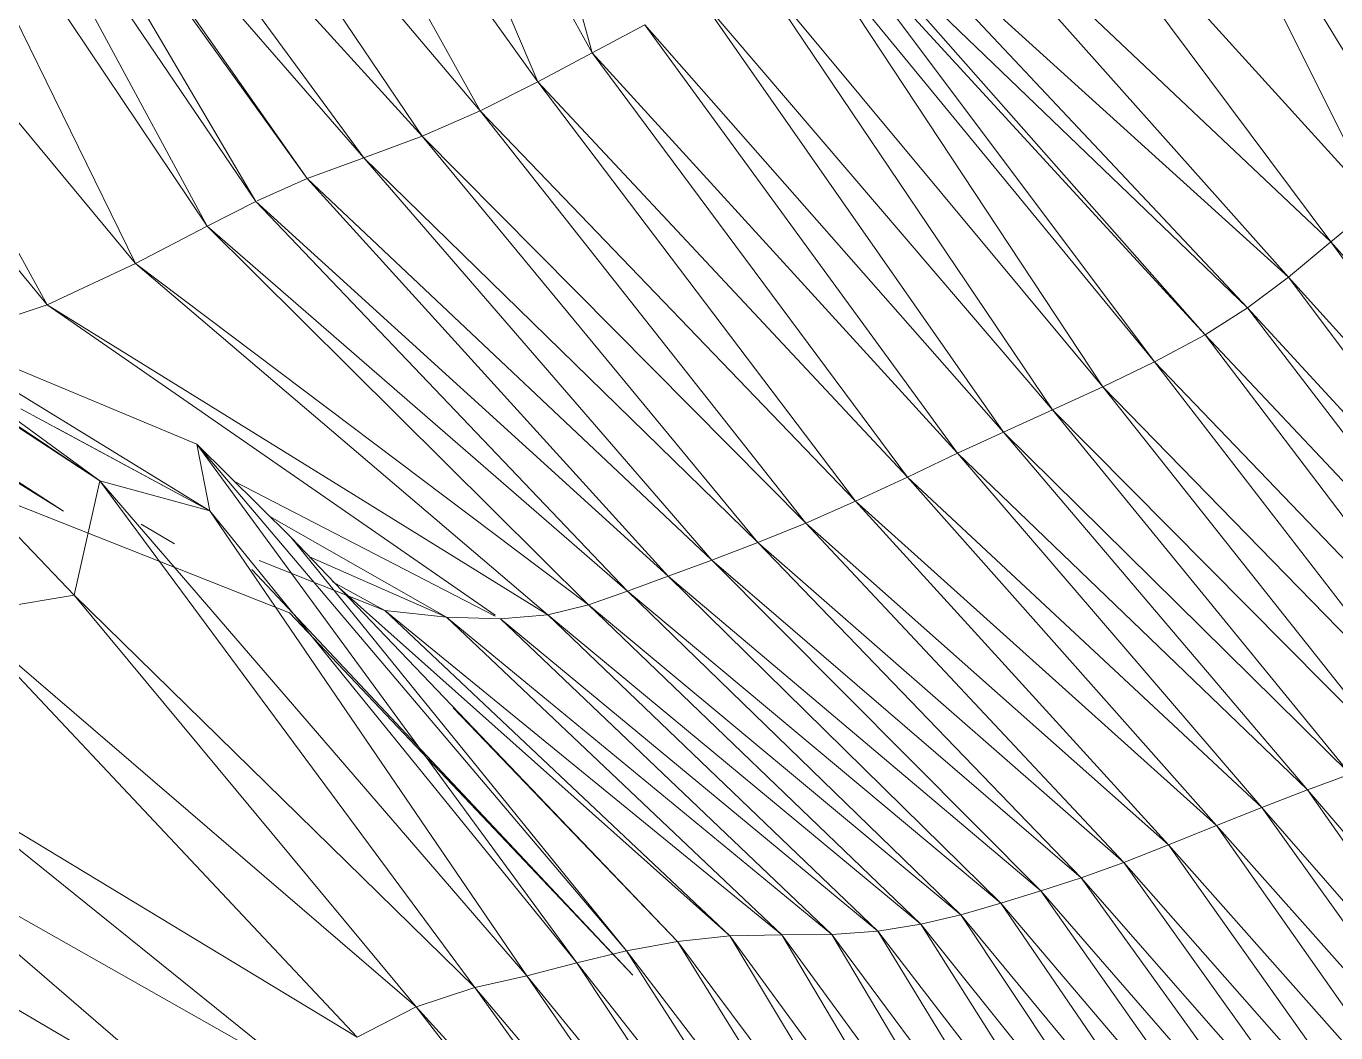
# Model space of a CAD drawing. Header units: millimetres. Extents: x -8546 to 211781, y -3000 to 31870.
# Drawn here: x -4753.1 to -4674.7, y 2581.1 to 2641.4 of the extents above; entities that cross this region are included whole.
import ezdxf

# ---------------------------------------------------------------- set-up
doc = ezdxf.new("R2010")
doc.units = ezdxf.units.MM
doc.layers.add('G-IMPT', color=8, linetype='Continuous', lineweight=9)
doc.layers.add('I-FURN', color=30, linetype='Continuous', lineweight=9)

# ---------------------------------------------------------------- blocks, each defined once
blk = doc.blocks.new('Artificial banana plant 1500mm - Family 4__C1-728657-Begane grond')
at = {"layer": 'G-IMPT'}
for p, q in [((-317.108, 21.3), (-306.428, -17.084)), ((-317.108, 21.3), (-306.428, -17.084)), ((-323.138, 12.837), (-306.428, -17.084)), ((-323.138, 12.837), (-306.428, -17.084)), ((-323.138, 12.837), (-309.688, -18.838)), ((-323.138, 12.837), (-309.688, -18.838)), ((-329.618, 9.104), (-309.688, -18.838)), ((-329.618, 9.104), (-309.688, -18.838)), ((-329.618, 9.104), (-313.148, -20.565)), ((-329.618, 9.104), (-313.148, -20.565)), ((-275.718, 6.469), (-257.078, -24.172)), ((-275.718, 6.469), (-257.078, -24.172)), ((-275.718, 6.469), (-259.488, -26.151)), ((-275.718, 6.469), (-259.488, -26.151)), ((-335.268, 5.637), (-313.148, -20.565)), ((-335.268, 5.637), (-313.148, -20.565)), ((-335.268, 5.637), (-316.618, -22.084)), ((-335.268, 5.637), (-316.618, -22.084)), ((-345.058, 5.42), (-323.488, -24.625)), ((-345.058, 5.42), (-323.488, -24.625)), ((-345.058, 5.42), (-326.568, -25.988)), ((-345.058, 5.42), (-326.568, -25.988)), ((-339.678, 3.276), (-316.618, -22.084)), ((-339.678, 3.276), (-316.618, -22.084)), ((-339.678, 3.276), (-320.108, -23.38)), ((-339.678, 3.276), (-320.108, -23.38)), ((-349.348, 2.151), (-329.488, -27.469)), ((-349.348, 2.151), (-329.488, -27.469)), ((-349.348, 2.151), (-333.778, -29.707)), ((-349.348, 2.151), (-333.778, -29.707)), ((-342.198, 2.056), (-320.108, -23.38)), ((-342.198, 2.056), (-320.108, -23.38)), ((-342.198, 2.056), (-323.488, -24.625)), ((-342.198, 2.056), (-323.488, -24.625)), ((-284.548, 1.489), (-259.665, -25.955)), ((-284.548, 1.489), (-259.665, -25.955)), ((-284.548, 1.489), (-262.208, -28.397)), ((-284.548, 1.489), (-262.208, -28.397)), ((-344.638, 0.65), (-326.568, -25.988)), ((-344.638, 0.65), (-326.568, -25.988)), ((-344.638, 0.65), (-329.488, -27.469)), ((-344.638, 0.65), (-329.488, -27.469)), ((-290.098, -2.062), (-262.208, -28.397)), ((-290.098, -2.062), (-262.208, -28.397)), ((-290.098, -2.062), (-264.748, -30.516)), ((-290.098, -2.062), (-264.748, -30.516)), ((-292.948, -4.992), (-264.748, -30.516)), ((-292.948, -4.992), (-264.748, -30.516)), ((-292.948, -4.992), (-267.208, -32.36)), ((-292.948, -4.992), (-267.208, -32.36)), ((-293.388, -7.182), (-267.208, -32.36)), ((-293.388, -7.182), (-267.208, -32.36)), ((-293.388, -7.182), (-269.738, -33.976)), ((-293.388, -7.182), (-269.738, -33.976)), ((-292.858, -8.789), (-269.738, -33.976)), ((-292.858, -8.789), (-269.738, -33.976)), ((-292.858, -8.789), (-272.778, -35.59)), ((-292.858, -8.789), (-272.778, -35.59)), ((-349.975, -10.179), (-333.778, -29.707)), ((-349.975, -10.179), (-333.778, -29.707)), ((-293.528, -10.329), (-272.778, -35.59)), ((-293.528, -10.329), (-272.778, -35.59)), ((-293.528, -10.329), (-275.868, -37.079)), ((-293.528, -10.329), (-275.868, -37.079)), ((-349.975, -12.325), (-339.068, -32.177)), ((-349.975, -12.325), (-339.068, -32.177)), ((-296.608, -12.162), (-275.868, -37.079)), ((-296.608, -12.162), (-275.868, -37.079)), ((-296.608, -12.162), (-278.888, -38.472)), ((-296.608, -12.162), (-278.888, -38.472)), ((-299.958, -13.815), (-278.888, -38.472)), ((-299.958, -13.815), (-278.888, -38.472)), ((-299.958, -13.815), (-281.808, -39.8)), ((-299.958, -13.815), (-281.808, -39.8)), ((-303.278, -15.418), (-306.428, -17.084)), ((-303.278, -15.418), (-306.428, -17.084)), ((-303.278, -15.418), (-281.808, -39.8)), ((-303.278, -15.418), (-281.808, -39.8)), ((-303.278, -15.418), (-284.568, -41.06)), ((-303.278, -15.418), (-284.568, -41.06)), ((-306.428, -17.084), (-309.688, -18.838)), ((-306.428, -17.084), (-309.688, -18.838)), ((-306.428, -17.084), (-284.568, -41.06)), ((-306.428, -17.084), (-284.568, -41.06)), ((-306.428, -17.084), (-287.568, -42.484)), ((-306.428, -17.084), (-287.568, -42.484)), ((-349.975, -18.935), (-339.068, -32.177)), ((-349.975, -18.935), (-339.068, -32.177)), ((-309.688, -18.838), (-313.148, -20.565)), ((-309.688, -18.838), (-313.148, -20.565)), ((-309.688, -18.838), (-287.568, -42.484)), ((-309.688, -18.838), (-287.568, -42.484)), ((-309.688, -18.838), (-290.668, -43.93)), ((-309.688, -18.838), (-290.668, -43.93)), ((-313.148, -20.565), (-316.618, -22.084)), ((-313.148, -20.565), (-316.618, -22.084)), ((-313.148, -20.565), (-290.668, -43.93)), ((-313.148, -20.565), (-290.668, -43.93)), ((-313.148, -20.565), (-293.648, -45.243)), ((-313.148, -20.565), (-293.648, -45.243)), ((-316.618, -22.084), (-320.108, -23.38)), ((-316.618, -22.084), (-320.108, -23.38)), ((-316.618, -22.084), (-293.648, -45.243)), ((-316.618, -22.084), (-293.648, -45.243)), ((-316.618, -22.084), (-296.528, -46.411)), ((-316.618, -22.084), (-296.528, -46.411)), ((-320.108, -23.38), (-323.488, -24.625)), ((-320.108, -23.38), (-323.488, -24.625)), ((-320.108, -23.38), (-296.528, -46.411)), ((-320.108, -23.38), (-296.528, -46.411)), ((-320.108, -23.38), (-299.278, -47.461)), ((-320.108, -23.38), (-299.278, -47.461)), ((-323.488, -24.625), (-326.494, -25.955)), ((-323.488, -24.625), (-326.494, -25.955)), ((-323.488, -24.625), (-299.278, -47.461)), ((-323.488, -24.625), (-299.278, -47.461)), ((-323.488, -24.625), (-301.878, -48.425)), ((-323.488, -24.625), (-301.878, -48.425)), ((-326.568, -25.988), (-329.488, -27.469)), ((-326.568, -25.988), (-329.488, -27.469)), ((-326.568, -25.988), (-301.878, -48.425)), ((-326.568, -25.988), (-301.878, -48.425)), ((-326.568, -25.988), (-304.328, -49.312)), ((-326.568, -25.988), (-304.328, -49.312)), ((-259.488, -26.151), (-262.208, -28.397)), ((-259.488, -26.151), (-262.208, -28.397)), ((-358.338, -27.736), (-335.908, -42.703)), ((-358.338, -27.736), (-335.908, -42.703)), ((-358.338, -27.736), (-337.438, -49.556)), ((-329.488, -27.469), (-333.778, -29.707)), ((-329.488, -27.469), (-333.778, -29.707)), ((-329.488, -27.469), (-304.328, -49.312)), ((-329.488, -27.469), (-304.328, -49.312)), ((-329.488, -27.469), (-306.658, -50.137)), ((-329.488, -27.469), (-306.658, -50.137)), ((-262.208, -28.397), (-264.748, -30.516)), ((-262.208, -28.397), (-264.748, -30.516)), ((-262.208, -28.397), (-241.768, -51.6)), ((-262.208, -28.397), (-241.768, -51.6)), ((-262.208, -28.397), (-244.498, -52.998)), ((-262.208, -28.397), (-244.498, -52.998)), ((-357.008, -29.119), (-337.438, -49.556)), ((-357.008, -29.119), (-337.438, -49.556)), ((-333.778, -29.707), (-339.068, -32.177)), ((-333.778, -29.707), (-339.068, -32.177)), ((-333.778, -29.707), (-306.658, -50.137)), ((-333.778, -29.707), (-306.658, -50.137)), ((-333.778, -29.707), (-309.098, -50.741)), ((-333.778, -29.707), (-309.098, -50.741)), ((-360.428, -30.078), (-338.078, -44.524)), ((-264.748, -30.516), (-267.208, -32.36)), ((-264.748, -30.516), (-267.208, -32.36)), ((-264.748, -30.516), (-244.498, -52.998)), ((-264.748, -30.516), (-244.498, -52.998)), ((-264.748, -30.516), (-247.028, -54.298)), ((-264.748, -30.516), (-247.028, -54.298)), ((-360.188, -30.841), (-338.078, -44.524)), ((-360.188, -30.841), (-338.078, -44.524)), ((-349.975, -31.838), (-329.328, -44.518)), ((-349.975, -31.838), (-329.328, -44.518)), ((-349.975, -32.444), (-335.908, -42.703)), ((-349.975, -32.444), (-335.908, -42.703)), ((-339.068, -32.177), (-344.698, -34.05)), ((-339.068, -32.177), (-344.698, -34.05)), ((-339.068, -32.177), (-309.098, -50.741)), ((-339.068, -32.177), (-309.098, -50.741)), ((-339.068, -32.177), (-312.248, -50.751)), ((-339.068, -32.177), (-312.248, -50.751)), ((-267.208, -32.36), (-269.738, -33.976)), ((-267.208, -32.36), (-269.738, -33.976)), ((-267.208, -32.36), (-247.028, -54.298)), ((-267.208, -32.36), (-247.028, -54.298)), ((-267.208, -32.36), (-249.488, -55.478)), ((-267.208, -32.36), (-249.488, -55.478)), ((-349.975, -33.497), (-335.908, -42.703)), ((-349.975, -33.497), (-335.908, -42.703)), ((-348.089, -32.996), (-330.098, -40.526)), ((-348.089, -32.996), (-330.098, -40.526)), ((-269.738, -33.976), (-272.778, -35.59)), ((-269.738, -33.976), (-272.778, -35.59)), ((-269.738, -33.976), (-249.488, -55.478)), ((-269.738, -33.976), (-249.488, -55.478)), ((-269.738, -33.976), (-252.458, -56.753)), ((-269.738, -33.976), (-252.458, -56.753)), ((-272.778, -35.59), (-275.868, -37.079)), ((-272.778, -35.59), (-275.868, -37.079)), ((-272.778, -35.59), (-252.458, -56.753)), ((-272.778, -35.59), (-252.458, -56.753)), ((-272.778, -35.59), (-255.468, -58.011)), ((-272.778, -35.59), (-255.468, -58.011)), ((-275.868, -37.079), (-278.888, -38.472)), ((-275.868, -37.079), (-278.888, -38.472)), ((-275.868, -37.079), (-255.468, -58.011)), ((-275.868, -37.079), (-255.468, -58.011)), ((-275.868, -37.079), (-258.338, -59.186)), ((-275.868, -37.079), (-258.338, -59.186)), ((-340.637, -38.404), (-329.328, -44.518)), ((-278.888, -38.472), (-281.808, -39.8)), ((-278.888, -38.472), (-281.808, -39.8)), ((-278.888, -38.472), (-258.338, -59.186)), ((-278.888, -38.472), (-258.338, -59.186)), ((-278.888, -38.472), (-261.068, -60.261)), ((-278.888, -38.472), (-261.068, -60.261)), ((-338.449, -39.587), (-329.328, -44.518)), ((-281.808, -39.8), (-284.568, -41.06)), ((-281.808, -39.8), (-284.568, -41.06)), ((-281.808, -39.8), (-261.068, -60.261)), ((-281.808, -39.8), (-261.068, -60.261)), ((-281.808, -39.8), (-263.608, -61.213)), ((-281.808, -39.8), (-263.608, -61.213)), ((-349.975, -40.575), (-324.548, -50.606)), ((-349.975, -40.575), (-324.548, -50.606)), ((-330.098, -40.526), (-324.458, -46.107)), ((-330.098, -40.526), (-324.458, -46.107)), ((-330.098, -40.526), (-329.328, -44.518)), ((-330.098, -40.526), (-329.328, -44.518)), ((-330.098, -40.526), (-304.378, -70.844)), ((-330.098, -40.526), (-304.378, -70.844)), ((-330.098, -40.526), (-307.348, -71.57)), ((-330.098, -40.526), (-307.348, -71.57)), ((-284.568, -41.06), (-287.568, -42.484)), ((-284.568, -41.06), (-287.568, -42.484)), ((-284.568, -41.06), (-263.608, -61.213)), ((-284.568, -41.06), (-263.608, -61.213)), ((-284.568, -41.06), (-266.338, -62.276)), ((-284.568, -41.06), (-266.338, -62.276)), ((-335.908, -42.703), (-337.438, -49.556)), ((-335.908, -42.703), (-337.438, -49.556)), ((-329.328, -44.518), (-335.908, -42.703)), ((-329.328, -44.518), (-335.908, -42.703)), ((-335.908, -42.703), (-310.348, -72.346)), ((-335.908, -42.703), (-310.348, -72.346)), ((-335.908, -42.703), (-313.468, -73.035)), ((-335.908, -42.703), (-313.468, -73.035)), ((-327.85, -42.75), (-312.248, -50.807)), ((-327.85, -42.75), (-312.248, -50.807)), ((-287.568, -42.484), (-290.668, -43.93)), ((-287.568, -42.484), (-290.668, -43.93)), ((-287.568, -42.484), (-266.338, -62.276)), ((-287.568, -42.484), (-266.338, -62.276)), ((-287.568, -42.484), (-269.068, -63.341)), ((-287.568, -42.484), (-269.068, -63.341)), ((-329.328, -44.518), (-307.348, -71.57)), ((-329.328, -44.518), (-307.348, -71.57)), ((-329.328, -44.518), (-310.348, -72.346)), ((-329.328, -44.518), (-310.348, -72.346)), ((-290.668, -43.93), (-293.648, -45.243)), ((-290.668, -43.93), (-293.648, -45.243)), ((-290.668, -43.93), (-269.068, -63.341)), ((-290.668, -43.93), (-269.068, -63.341)), ((-290.668, -43.93), (-271.928, -64.508)), ((-290.668, -43.93), (-271.928, -64.508)), ((-333.439, -45.316), (-331.438, -46.488)), ((-333.439, -45.316), (-331.438, -46.488)), ((-325.722, -44.856), (-315.158, -50.872)), ((-325.722, -44.856), (-315.158, -50.872)), ((-293.648, -45.243), (-296.528, -46.411)), ((-293.648, -45.243), (-296.528, -46.411)), ((-293.648, -45.243), (-271.928, -64.508)), ((-293.648, -45.243), (-271.928, -64.508)), ((-293.648, -45.243), (-274.618, -65.558)), ((-293.648, -45.243), (-274.618, -65.558)), ((-324.458, -46.107), (-301.318, -70.282)), ((-324.458, -46.107), (-301.318, -70.282)), ((-324.458, -46.107), (-304.378, -70.844)), ((-324.458, -46.107), (-304.378, -70.844)), ((-296.528, -46.411), (-299.278, -47.461)), ((-296.528, -46.411), (-299.278, -47.461)), ((-296.528, -46.411), (-274.618, -65.558)), ((-296.528, -46.411), (-274.618, -65.558)), ((-296.528, -46.411), (-277.158, -66.472)), ((-296.528, -46.411), (-277.158, -66.472)), ((-326.377, -47.479), (-318.848, -50.465)), ((-326.377, -47.479), (-318.848, -50.465)), ((-323.359, -47.255), (-315.158, -50.872)), ((-323.359, -47.255), (-315.158, -50.872)), ((-299.278, -47.461), (-301.878, -48.425)), ((-299.278, -47.461), (-301.878, -48.425)), ((-299.278, -47.461), (-277.158, -66.472)), ((-299.278, -47.461), (-277.158, -66.472)), ((-299.278, -47.461), (-279.568, -67.248)), ((-299.278, -47.461), (-279.568, -67.248)), ((-326.808, -48.019), (-303.998, -72.293)), ((-326.808, -48.019), (-303.998, -72.293)), ((-301.878, -48.425), (-304.328, -49.312)), ((-301.878, -48.425), (-304.328, -49.312)), ((-301.878, -48.425), (-279.568, -67.248)), ((-301.878, -48.425), (-279.568, -67.248)), ((-301.878, -48.425), (-281.978, -67.991)), ((-301.878, -48.425), (-281.978, -67.991)), ((-318.848, -50.465), (-321.988, -48.75)), ((-318.848, -50.465), (-321.988, -48.75)), ((-321.582, -49.111), (-298.198, -69.942)), ((-321.582, -49.111), (-298.198, -69.942)), ((-304.328, -49.312), (-306.658, -50.137)), ((-304.328, -49.312), (-306.658, -50.137)), ((-304.328, -49.312), (-281.978, -67.991)), ((-304.328, -49.312), (-281.978, -67.991)), ((-304.328, -49.312), (-284.358, -68.69)), ((-304.328, -49.312), (-284.358, -68.69)), ((-337.438, -49.556), (-344.308, -50.707)), ((-337.438, -49.556), (-344.308, -50.707)), ((-337.438, -49.556), (-313.468, -73.035)), ((-337.438, -49.556), (-313.468, -73.035)), ((-337.438, -49.556), (-316.968, -74.197)), ((-337.438, -49.556), (-316.968, -74.197)), ((-306.658, -50.137), (-309.098, -50.741)), ((-306.658, -50.137), (-309.098, -50.741)), ((-306.658, -50.137), (-284.358, -68.69)), ((-306.658, -50.137), (-284.358, -68.69)), ((-306.658, -50.137), (-286.758, -69.253)), ((-306.658, -50.137), (-286.758, -69.253)), ((-344.308, -50.707), (-316.968, -74.197)), ((-344.308, -50.707), (-316.968, -74.197)), ((-344.308, -50.707), (-320.508, -76.011)), ((-344.308, -50.707), (-320.508, -76.011)), ((-303.998, -72.293), (-324.548, -50.606)), ((-315.158, -50.872), (-318.848, -50.465)), ((-315.158, -50.872), (-318.848, -50.465)), ((-318.848, -50.465), (-298.198, -69.942)), ((-318.848, -50.465), (-298.198, -69.942)), ((-318.848, -50.465), (-295.088, -69.889)), ((-318.848, -50.465), (-295.088, -69.889)), ((-311.928, -50.973), (-315.158, -50.872)), ((-311.928, -50.973), (-315.158, -50.872)), ((-315.158, -50.872), (-295.088, -69.889)), ((-315.158, -50.872), (-295.088, -69.889)), ((-315.158, -50.872), (-292.098, -69.876)), ((-315.158, -50.872), (-292.098, -69.876)), ((-309.098, -50.741), (-311.928, -50.973)), ((-309.098, -50.741), (-311.928, -50.973)), ((-309.098, -50.741), (-286.758, -69.253)), ((-309.098, -50.741), (-286.758, -69.253)), ((-309.098, -50.741), (-289.338, -69.665)), ((-309.098, -50.741), (-289.338, -69.665)), ((-311.928, -50.973), (-289.338, -69.665)), ((-311.928, -50.973), (-289.338, -69.665)), ((-311.928, -50.973), (-292.098, -69.876)), ((-311.928, -50.973), (-292.098, -69.876)), ((-314.747, -56.293), (-301.318, -70.282)), ((-314.747, -56.293), (-301.318, -70.282)), ((-261.068, -60.261), (-263.608, -61.213)), ((-261.068, -60.261), (-263.608, -61.213)), ((-345.788, -60.717), (-320.508, -76.011)), ((-345.788, -60.717), (-320.508, -76.011)), ((-345.788, -60.717), (-324.008, -78.25)), ((-345.788, -60.717), (-324.008, -78.25)), ((-263.608, -61.213), (-266.338, -62.276)), ((-263.608, -61.213), (-266.338, -62.276)), ((-263.608, -61.213), (-255.626, -72.622)), ((-263.608, -61.213), (-255.626, -72.622)), ((-263.608, -61.213), (-254.455, -71.912)), ((-263.608, -61.213), (-254.455, -71.912)), ((-266.338, -62.276), (-269.068, -63.341)), ((-266.338, -62.276), (-269.068, -63.341)), ((-266.338, -62.276), (-258.335, -73.484)), ((-266.338, -62.276), (-258.335, -73.484)), ((-266.338, -62.276), (-256.387, -73.699)), ((-266.338, -62.276), (-256.387, -73.699)), ((-269.068, -63.341), (-271.928, -64.508)), ((-269.068, -63.341), (-271.928, -64.508)), ((-269.068, -63.341), (-260.371, -75.724)), ((-269.068, -63.341), (-260.371, -75.724)), ((-269.068, -63.341), (-258.97, -74.707)), ((-269.068, -63.341), (-258.97, -74.707)), ((-348.428, -64.466), (-324.008, -78.25)), ((-348.428, -64.466), (-324.008, -78.25)), ((-348.428, -64.466), (-328.648, -81.503)), ((-348.428, -64.466), (-328.648, -81.503)), ((-271.928, -64.508), (-274.618, -65.558)), ((-271.928, -64.508), (-274.618, -65.558)), ((-271.928, -64.508), (-262.788, -77.382)), ((-271.928, -64.508), (-262.788, -77.382)), ((-271.928, -64.508), (-261.354, -76.43)), ((-271.928, -64.508), (-261.354, -76.43)), ((-274.618, -65.558), (-277.158, -66.472)), ((-274.618, -65.558), (-277.158, -66.472)), ((-274.618, -65.558), (-265.156, -78.776)), ((-274.618, -65.558), (-265.156, -78.776)), ((-274.618, -65.558), (-263.663, -77.967)), ((-274.618, -65.558), (-263.663, -77.967)), ((-277.158, -66.472), (-279.568, -67.248)), ((-277.158, -66.472), (-279.568, -67.248)), ((-277.158, -66.472), (-267.313, -80.161)), ((-277.158, -66.472), (-267.313, -80.161)), ((-277.158, -66.472), (-265.996, -79.203)), ((-277.158, -66.472), (-265.996, -79.203)), ((-279.568, -67.248), (-281.978, -67.991)), ((-279.568, -67.248), (-281.978, -67.991)), ((-279.568, -67.248), (-270.119, -80.662)), ((-279.568, -67.248), (-270.119, -80.662)), ((-279.568, -67.248), (-267.964, -80.608)), ((-279.568, -67.248), (-267.964, -80.608)), ((-281.978, -67.991), (-284.358, -68.69)), ((-281.978, -67.991), (-284.358, -68.69)), ((-281.978, -67.991), (-272.297, -82.117)), ((-281.978, -67.991), (-272.297, -82.117)), ((-281.978, -67.991), (-271.19, -80.662)), ((-281.978, -67.991), (-271.19, -80.662)), ((-351.308, -68.238), (-328.648, -81.503)), ((-351.308, -68.238), (-328.648, -81.503)), ((-284.358, -68.69), (-286.758, -69.253)), ((-284.358, -68.69), (-286.758, -69.253)), ((-284.358, -68.69), (-274.704, -83.203)), ((-284.358, -68.69), (-274.704, -83.203)), ((-284.358, -68.69), (-273.032, -82.378)), ((-284.358, -68.69), (-273.032, -82.378)), ((-289.338, -69.665), (-292.098, -69.876)), ((-289.338, -69.665), (-292.098, -69.876)), ((-286.758, -69.253), (-289.338, -69.665)), ((-286.758, -69.253), (-289.338, -69.665)), ((-289.338, -69.665), (-278.59, -87.273)), ((-289.338, -69.665), (-278.59, -87.273)), ((-289.338, -69.665), (-276.66, -86.141)), ((-289.338, -69.665), (-276.66, -86.141)), ((-286.758, -69.253), (-276.448, -85.536)), ((-286.758, -69.253), (-276.448, -85.536)), ((-286.758, -69.253), (-274.747, -84.241)), ((-286.758, -69.253), (-274.747, -84.241)), ((-304.378, -70.844), (-301.318, -70.282)), ((-304.378, -70.844), (-301.318, -70.282)), ((-301.318, -70.282), (-298.198, -69.942)), ((-301.318, -70.282), (-298.198, -69.942)), ((-287.97, -91.829), (-301.318, -70.282)), ((-287.97, -91.829), (-301.318, -70.282)), ((-285.812, -91.104), (-301.318, -70.282)), ((-285.812, -91.104), (-301.318, -70.282)), ((-298.198, -69.942), (-295.088, -69.889)), ((-298.198, -69.942), (-295.088, -69.889)), ((-285.557, -90.952), (-298.198, -69.942)), ((-285.557, -90.952), (-298.198, -69.942)), ((-283.68, -89.78), (-298.198, -69.942)), ((-283.68, -89.78), (-298.198, -69.942)), ((-295.088, -69.889), (-292.098, -69.876)), ((-295.088, -69.889), (-292.098, -69.876)), ((-283.285, -89.751), (-295.088, -69.889)), ((-283.285, -89.751), (-295.088, -69.889)), ((-295.088, -69.889), (-281.295, -88.719)), ((-295.088, -69.889), (-281.295, -88.719)), ((-281.31, -87.937), (-292.098, -69.876)), ((-281.31, -87.937), (-292.098, -69.876)), ((-292.098, -69.876), (-278.969, -87.496)), ((-292.098, -69.876), (-278.969, -87.496)), ((-304.378, -70.844), (-307.348, -71.57)), ((-304.378, -70.844), (-307.348, -71.57)), ((-304.378, -70.844), (-290.315, -92.744)), ((-304.378, -70.844), (-290.315, -92.744)), ((-304.378, -70.844), (-288.245, -91.936)), ((-304.378, -70.844), (-288.245, -91.936)), ((-307.348, -71.57), (-310.348, -72.346)), ((-307.348, -71.57), (-310.348, -72.346)), ((-307.348, -71.57), (-292.979, -93.115)), ((-307.348, -71.57), (-292.979, -93.115)), ((-307.348, -71.57), (-290.57, -92.844)), ((-307.348, -71.57), (-290.57, -92.844)), ((-310.348, -72.346), (-313.468, -73.035)), ((-310.348, -72.346), (-313.468, -73.035)), ((-310.348, -72.346), (-294.41, -95.292)), ((-310.348, -72.346), (-294.41, -95.292)), ((-310.348, -72.346), (-292.777, -93.842)), ((-310.348, -72.346), (-292.777, -93.842)), ((-313.468, -73.035), (-316.968, -74.197)), ((-313.468, -73.035), (-316.968, -74.197)), ((-313.468, -73.035), (-296.785, -96.119)), ((-313.468, -73.035), (-296.785, -96.119)), ((-313.468, -73.035), (-294.536, -95.335)), ((-313.468, -73.035), (-294.536, -95.335)), ((-316.968, -74.197), (-320.508, -76.011)), ((-316.968, -74.197), (-320.508, -76.011)), ((-316.968, -74.197), (-299.113, -97.192)), ((-316.968, -74.197), (-299.113, -97.192)), ((-316.968, -74.197), (-296.917, -96.165)), ((-316.968, -74.197), (-296.917, -96.165))]:
    blk.add_line(p, q, dxfattribs=at)
blk = doc.blocks.new('Artificial banana plant 1500mm - Family 4__C2-728658-Begane grond')
blk.add_blockref('Artificial banana plant 1500mm - Family 4__C1-728657-Begane grond', (0, 0))
blk = doc.blocks.new('Artificial banana plant 1500mm - Family 4-728656-Begane grond')
blk.add_blockref('Artificial banana plant 1500mm - Family 4__C2-728658-Begane grond', (0, 0))
blk = doc.blocks.new('Artificial banana plant 1500mm - Ny märkning-728662-Begane grond')
blk.add_blockref('Artificial banana plant 1500mm - Family 4-728656-Begane grond', (0, 0))

msp = doc.modelspace()

# ---------------------------------------------------------------- block references
at = {"layer": 'I-FURN'}
msp.add_blockref('Artificial banana plant 1500mm - Ny märkning-728662-Begane grond', (-4412.758, 2656.875), dxfattribs=at)

doc.saveas('drawing.dxf')
